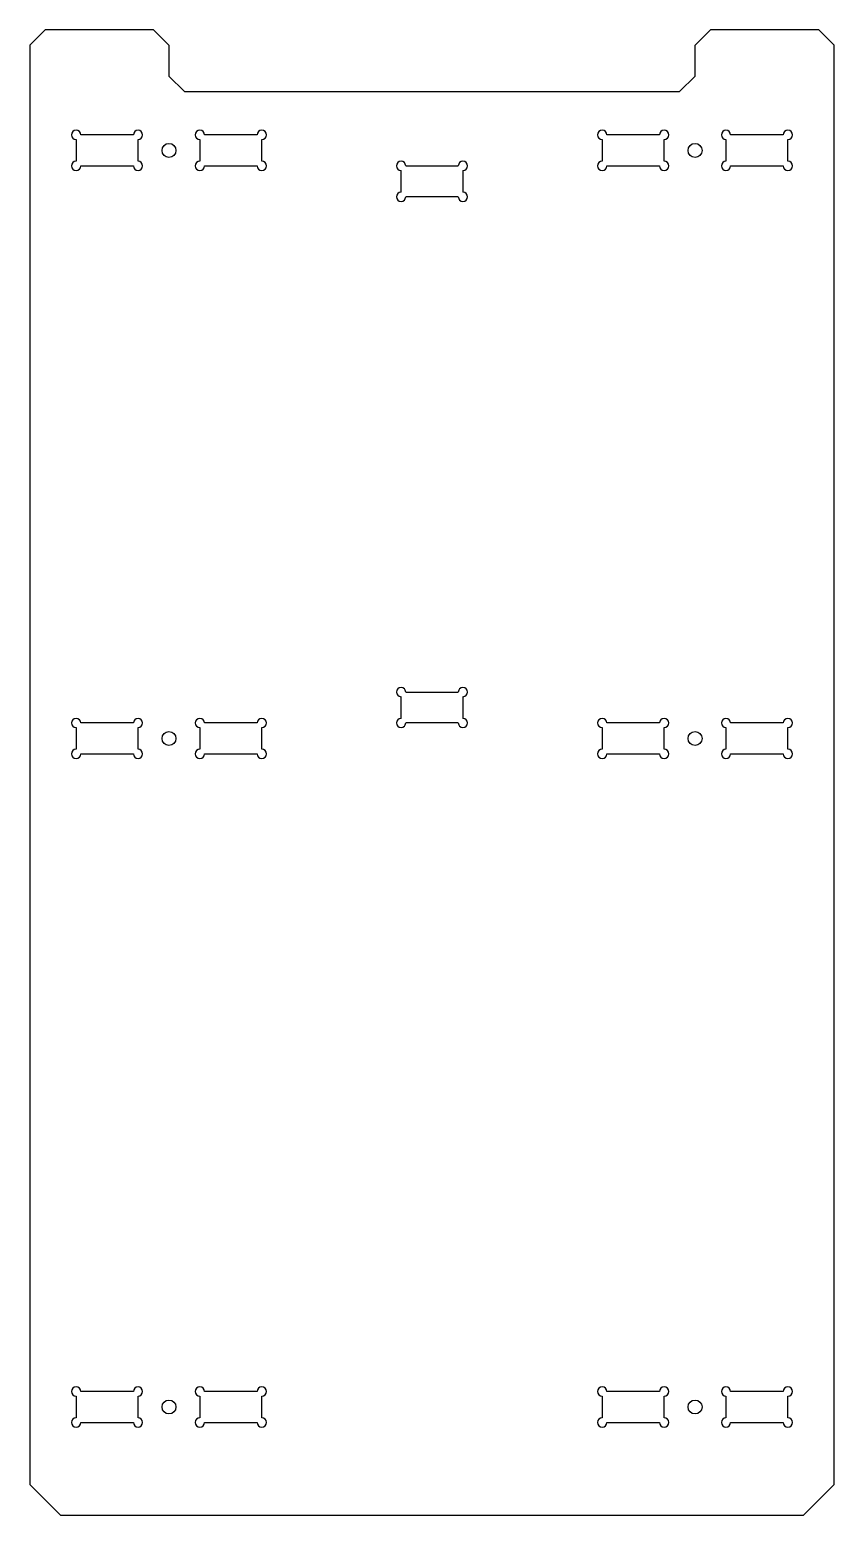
# Model space of a CAD drawing. Extents: x -130 to 130, y -220 to 260.
import ezdxf

# ---------------------------------------------------------------- set-up
doc = ezdxf.new("R2010")
doc.units = 0
doc.layers.get('0').update_dxf_attribs({"linetype": 'CONTINUOUS'})

msp = doc.modelspace()

# ---------------------------------------------------------------- linework, layer by layer
at = {"color": 7, "linetype": 'CONTINUOUS'}
for p, q in [((-125, 260), (-130, 255)), ((-90, 260), (-125, 260)), ((-85, 255), (-90, 260)), ((90, 260), (85, 255)), ((125, 260), (90, 260)), ((130, 255), (125, 260)), ((-130, 255), (-130, -210)), ((-85, 255), (-85, 245)), ((85, 245), (85, 255)), ((130, -210), (130, 255)), ((-80, 240), (-85, 245)), ((85, 245), (80, 240)), ((-80, 240), (80, 240)), ((-96.5, 226), (-113.5, 226)), ((-56.5, 226), (-73.5, 226)), ((73.5, 226), (56.5, 226)), ((113.5, 226), (96.5, 226)), ((-115, 224.5), (-115, 217.5)), ((-95, 217.5), (-95, 224.5)), ((-75, 224.5), (-75, 217.5)), ((-55, 217.5), (-55, 224.5)), ((55, 224.5), (55, 217.5)), ((75, 217.5), (75, 224.5)), ((95, 224.5), (95, 217.5)), ((115, 217.5), (115, 224.5)), ((-113.5, 216), (-96.5, 216)), ((-73.5, 216), (-56.5, 216)), ((-8.5, 216), (8.5, 216)), ((56.5, 216), (73.5, 216)), ((96.5, 216), (113.5, 216)), ((-10, 207.5), (-10, 214.5)), ((10, 214.5), (10, 207.5)), ((8.5, 206), (-8.5, 206)), ((-10, 37.5), (-10, 44.5)), ((-8.5, 46), (8.5, 46)), ((10, 44.5), (10, 37.5)), ((-115, 34.5), (-115, 27.5)), ((-96.5, 36), (-113.5, 36)), ((-95, 27.5), (-95, 34.5)), ((-75, 34.5), (-75, 27.5)), ((-56.5, 36), (-73.5, 36)), ((-55, 27.5), (-55, 34.5)), ((8.5, 36), (-8.5, 36)), ((55, 34.5), (55, 27.5)), ((73.5, 36), (56.5, 36)), ((75, 27.5), (75, 34.5)), ((95, 34.5), (95, 27.5)), ((113.5, 36), (96.5, 36)), ((115, 27.5), (115, 34.5)), ((-113.5, 26), (-96.5, 26)), ((-73.5, 26), (-56.5, 26)), ((56.5, 26), (73.5, 26)), ((96.5, 26), (113.5, 26)), ((-115, -181.5), (-115, -188.5)), ((-96.5, -180), (-113.5, -180)), ((-95, -188.5), (-95, -181.5)), ((-75, -181.5), (-75, -188.5)), ((-56.5, -180), (-73.5, -180)), ((-55, -188.5), (-55, -181.5)), ((55, -181.5), (55, -188.5)), ((73.5, -180), (56.5, -180)), ((75, -188.5), (75, -181.5)), ((95, -181.5), (95, -188.5)), ((113.5, -180), (96.5, -180)), ((115, -188.5), (115, -181.5)), ((-113.5, -190), (-96.5, -190)), ((-73.5, -190), (-56.5, -190)), ((56.5, -190), (73.5, -190)), ((96.5, -190), (113.5, -190)), ((-130, -210), (-120, -220)), ((120, -220), (130, -210)), ((-120, -220), (120, -220))]:
    msp.add_line(p, q, dxfattribs=at)
for centre in [(-85, 221), (85, 221), (-85, 31), (85, 31), (-85, -185), (85, -185)]:
    msp.add_circle(centre, 2.25, dxfattribs=at)
for centre, start, end in [((-115, 226), 0, 270), ((-95, 226), 270, 180), ((-75, 226), 0, 270), ((-55, 226), 270, 180), ((55, 226), 0, 270), ((75, 226), 270, 180), ((95, 226), 0, 270), ((115, 226), 270, 180), ((-115, 216), 90, 360), ((-95, 216), 180, 90), ((-75, 216), 90, 360), ((-55, 216), 180, 90), ((-10, 216), 0, 270), ((10, 216), 270, 180), ((55, 216), 90, 360), ((75, 216), 180, 90), ((95, 216), 90, 360), ((115, 216), 180, 90), ((-10, 206), 90, 0), ((10, 206), 180, 90), ((-10, 46), 0, 270), ((10, 46), 270, 180), ((-115, 36), 0, 270), ((-95, 36), 270, 180), ((-75, 36), 0, 270), ((-55, 36), 270, 180), ((-10, 36), 90, 0), ((10, 36), 180, 90), ((55, 36), 0, 270), ((75, 36), 270, 180), ((95, 36), 0, 270), ((115, 36), 270, 180), ((-115, 26), 90, 360), ((-95, 26), 180, 90), ((-75, 26), 90, 360), ((-55, 26), 180, 90), ((55, 26), 90, 360), ((75, 26), 180, 90), ((95, 26), 90, 360), ((115, 26), 180, 90), ((-115, -180), 0, 270), ((-95, -180), 270, 180), ((-75, -180), 360, 270), ((-55, -180), 270, 180), ((55, -180), 0, 270), ((75, -180), 270, 180), ((95, -180), 360, 270), ((115, -180), 270, 180), ((-115, -190), 90, 0), ((-95, -190), 180, 90), ((-75, -190), 90, 0), ((-55, -190), 180, 90), ((55, -190), 90, 0), ((75, -190), 180, 90), ((95, -190), 90, 0), ((115, -190), 180, 90)]:
    msp.add_arc(centre, 1.5, start, end, dxfattribs=at)

doc.saveas('drawing.dxf')
